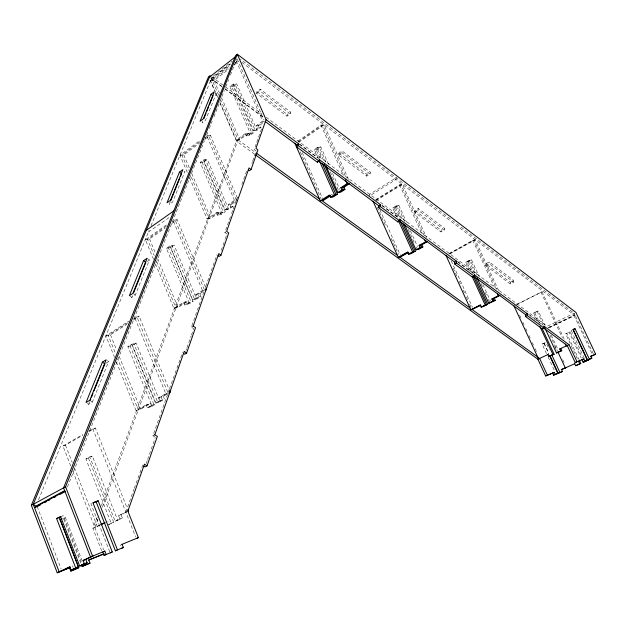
<?xml version="1.0" encoding="UTF-8"?>
<svg xmlns="http://www.w3.org/2000/svg" width="627" height="627" viewBox="0 0 627 627"><rect width="100%" height="100%" fill="white"/><g stroke="black" fill="none" stroke-linecap="round" stroke-linejoin="round"><path stroke-width="0.47" stroke-dasharray="3.13 2.35" d="M513.646 282.174L513.709 280.434L489.24 261.976L485.807 263.826L485.713 265.558L510.198 283.96L513.646 282.174L489.146 263.708L489.24 261.976M510.198 283.96L510.268 282.228L485.807 263.826M444.41 229.991L444.551 228.252L418.334 208.462L414.933 210.492L414.753 212.232L440.993 231.951L444.41 229.991L418.162 210.202L418.334 208.462M440.993 231.951L441.134 230.211L444.551 228.252M370.087 173.985L370.322 172.245L342.162 150.989L338.799 153.223L338.533 154.963L366.709 176.14L370.087 173.985L341.887 152.729L342.162 150.989M366.709 176.14L366.952 174.4L370.322 172.245M290.246 113.8L290.583 112.076L260.244 89.183L256.952 91.644L256.568 93.368L286.923 116.175L290.246 113.8L259.868 90.907L260.244 89.183M286.923 116.175L287.268 114.451L290.583 112.076M221.833 86.299L211.628 78.712L212.059 76.996L232.327 61.14M146.185 463.612L147.353 460.289M147.643 459.458L152.831 444.715M153.153 443.814L155.073 438.359M185.984 350.556L186.634 348.714M186.956 347.789L191.125 335.954M191.447 335.045L193.657 328.752L191.376 327.035L204.496 289.972L175.105 220.03L172.738 221.684M221.237 250.408L225.015 239.694M225.336 238.777L226.621 235.109M251.882 163.373L252.454 161.727M252.744 160.912L253.888 157.651M254.46 156.029L255.604 152.8M125.847 512.134L133.959 489.225M134.28 488.315L142.807 465.007M155.394 437.45L152.91 435.702L167.715 393.889M168.326 392.141L169.204 389.665L139.202 316.369L134.625 317.411L165.771 393.638L158.803 397.62L159.995 400.551L155.52 403.098L131.576 344.207L136.137 343.079L160.034 401.742L155.52 403.098M169.525 388.756L182.676 352.327M205.828 286.218L216.966 254.758M227.248 233.996L224.842 232.507L230.658 216.088M231.598 213.415L232.86 209.857M233.173 208.963L236.011 200.953M237.225 197.544L236.332 200.06L229.921 204.418L230.995 206.91L226.88 209.7L205.452 159.681L202.027 162.166L223.377 212.075L219.309 214.834L218.251 212.365L208.963 218.69L190.294 174.784M241.865 184.416L246.96 170.027M256.169 151.185L254.217 149.532L256.153 144.069M256.796 142.251L261.867 127.932M97.945 519.148L94.849 527.526L99.983 525.269M102.358 507.212L238.08 139.884L220.955 100.477M101.645 550.788L92.921 528.483L97.342 516.546M101.425 505.534L236.434 141.075L247.007 133.433L248.01 135.73L251.913 132.916L231.629 86.479L234.921 83.955L255.283 130.494L259.225 127.649L258.214 125.329L264.359 120.893L262.642 121.035L256.498 125.478L257.517 127.798L260.934 127.5L259.923 125.188L256.498 125.478M67.442 486.983L175.983 212.718M176.344 211.808L183.147 194.605M183.507 193.704L204.292 141.177M204.653 140.268L207.882 132.117M209.308 128.496L212.177 121.254M213.972 116.724L217.553 107.664M217.914 106.762L224.364 90.46M225.798 86.839L228.667 79.598M230.454 75.068L234.043 66.007M234.396 65.106L236.904 58.766M87.31 403.435L88.587 404.337L92.365 402.072L108.628 361.56L107.389 360.666M130.126 296.297L131.686 297.464L135.322 295.066L149.414 259.97L147.894 258.802M88.587 404.337L89.677 401.633M131.686 297.464L132.415 295.67M170.27 201.792L169.18 204.504L172.676 202.012L185.004 171.312L183.625 172.315M202.78 121.183L202.059 122.994L205.421 120.455L216.291 93.376L213.635 95.406M38.568 499.758L149.179 230.25M151.029 225.736L211.37 78.72L230.148 64.048M211.628 78.712L230.407 64.04M217.906 97.553L210.601 80.726L230.164 65.467M212.341 80.648L229.639 67.167M234.906 63.068L237.915 60.717L236.175 60.772L262.642 121.035M210.601 80.726L214.081 80.569L229.121 68.86M234.38 64.769L238.895 61.258M229.89 86.565L233.354 86.385L253.621 132.759L250.197 133.073L229.89 86.565L233.189 84.042L236.645 83.869L256.992 130.338L260.934 127.5M233.354 86.385L236.645 83.869M256.568 93.368L259.868 90.907M187.261 172.323L180.012 155.277L199.558 140.761M199.888 141.741L181.908 155.073L188.382 170.309M205.358 137.681L208.485 135.361L236.332 200.06L234.467 200.334L228.056 204.7L229.129 207.2L232.852 206.628L231.786 204.143L228.056 204.7M180.012 155.277L183.797 154.877L199.433 143.293M205.68 138.661L210.374 135.189L238.189 199.786M200.138 162.377L203.908 161.954L225.234 211.785L221.511 212.373L200.138 162.377L203.563 159.885L207.333 159.47L228.745 209.41L232.852 206.628M203.908 161.954L207.333 159.47M219.826 101.982L236.355 140.056L245.29 133.59L248.715 133.277L249.718 135.573L253.621 132.759M236.355 140.056L239.788 139.719L248.715 133.277M259.923 125.188L262.995 122.97M245.29 133.59L246.293 135.894L250.197 133.073M233.189 84.042L253.567 130.643L257.517 127.798M148.434 232.053L169.69 217.138M153.544 259.288L145.393 239.639L166.711 224.764M166.421 226.081L147.47 239.287L154.218 255.55M145.393 239.639L149.54 238.934L165.332 227.946M171.649 223.549L177.175 219.709L205.515 287.095M297.997 141.028L320.953 125.134L324.057 124.851L349.004 180.56M297.974 141.961L322.505 124.992L346.292 178.123M298.734 142.345L324.057 124.851M189.55 177.707L207.09 218.988L216.386 212.655L220.116 212.075L221.174 214.544L225.234 211.785M166.414 248.308L170.544 247.571L193.045 301.407L188.954 302.332L166.414 248.308L169.98 245.886L174.11 245.149L196.698 299.11L200.985 296.422L199.856 293.734L195.773 294.635L196.902 297.339L200.985 296.422M147.267 261.428L149.414 259.97M207.09 218.988L210.829 218.392L220.116 212.075M231.786 204.143L237.39 200.334M216.386 212.655L217.436 215.132L221.511 212.373M203.563 159.885L225.015 209.99L229.129 207.2M318.265 158.38L314.331 149.524L317.693 147.235L320.781 146.898L328.681 164.595M170.544 247.571L174.11 245.149M314.331 149.524L317.419 149.171L320.781 146.898M338.533 154.963L341.887 152.729M224.842 232.507L226.355 231.504M114.608 357.5L105.885 335.9L128.872 321.11M127.884 322.693L108.181 335.359L115.439 353.322M133.629 319.002L136.913 316.886L168.036 392.972L161.061 396.946L162.26 399.877L157.785 402.416L133.857 343.643L130.15 345.955L153.976 404.58L149.555 407.088L148.38 404.18L138.301 409.933L117.617 358.715M105.885 335.9L110.462 334.818L126.881 324.277M133.449 320.06L139.202 316.369M155.394 263.755L173.93 308.429L183.601 302.316L187.692 301.399L188.805 304.064L193.045 301.407M195.773 294.635L202.45 290.419L204.496 289.972L197.819 294.188L198.947 296.877L194.66 299.573L172.049 245.518L168.483 247.939L191.008 301.869L186.768 304.526L185.655 301.853L175.975 307.959L156.844 261.874M173.93 308.429L178.021 307.496L187.692 301.399M199.856 293.734L203.571 291.398M183.601 302.316L184.714 304.996L188.954 302.332M169.98 245.886L192.614 300.035L196.902 297.339M147.29 407.769L151.812 406.406L150.629 403.506L146.115 404.862L147.29 407.769L151.71 405.261L127.861 346.527L131.576 344.207M127.861 346.527L132.422 345.391L136.137 343.079M105.65 363.417L108.628 361.56M375.549 199.715L399.595 184.832L402.369 184.393L426.587 237.578M376.122 199.997L400.982 184.612L424.416 236.089M375.855 200.789L402.369 184.393M191.376 327.035L192.959 326.071M396.664 216.73L392.69 207.952L396.099 205.875L398.874 205.39L406.429 222.06M392.69 207.952L395.457 207.459L398.874 205.39M414.753 212.232L418.162 210.202M70.741 465.908L62.943 445.977L82.85 434.511M89.481 430.686L95.351 427.998L127.21 508.285M62.943 445.977L65.482 445.186L82.905 435.162M88.713 431.823L95.351 427.998M116.418 362.006L136.035 410.614L146.115 404.862M136.035 410.614L140.558 409.251L150.629 403.506M158.803 397.62L163.318 396.28L167.965 393.631M151.812 406.406L156.225 403.906L132.422 345.391M160.034 401.742L164.509 399.203L163.318 396.28M449.269 253.441L472.742 240.36L475.219 239.796L498.7 290.583M448.854 254.076L473.981 240.078L496.678 289.18M450.1 253.778L475.219 239.796M107.366 525.12L111.198 523.224L85.923 459.042L89.779 456.903L92.318 456.072L117.68 520.308L115.172 521.264L89.779 456.903M85.923 459.042L92.318 456.072M469.694 271.225L465.61 262.321L469.059 260.44L471.535 259.821L479.318 276.711M465.61 262.321L468.095 261.702L471.535 259.821M152.91 435.702L154.555 434.801M485.713 265.558L489.146 263.708M510.268 282.228L513.709 280.434M60.882 516.781L63.241 515.559L82.396 564.974M91.573 503.356L90.899 503.7L109.843 552.026M82.262 561.063L65.427 517.675L63.523 518.654L81.063 563.924M517.416 304.009L542.057 291.798L564.762 340.273M515.935 304.981L542.057 291.798M92.921 528.483L100.101 524.917M115.172 521.264L119.835 518.96L118.566 515.747L127.877 511.123M118.566 515.747L128.363 511.185M537.339 321.008L533.632 313.045L538.225 310.968L544.832 325.123M533.632 313.045L538.225 310.968M88.462 458.212L113.706 522.267L109.106 524.54L107.86 521.366M117.68 520.308L122.351 518.004L121.082 514.798M547.982 327.584L574.152 314.981L574.152 313.241L240.29 59.071M548.743 327.803L575.1 315.256L549.808 327.427M546.532 353.612L542.096 344.074L545.255 342.734M584.286 358.307L571.134 330.319L572.318 329.755M542.096 344.074L545.412 342.742M577.248 358.566L565.656 333.854L570.186 331.824L582.632 358.315M120.47 544.934L120.455 545.921M111.198 523.224L113.706 522.267M119.835 518.96L122.351 518.004M62.81 518.623L65.427 517.675M565.656 333.854L566.714 333.47L578.705 359.036M571.134 330.319L571.667 330.123M570.186 331.824L569.128 332.208L581.174 357.852M151.71 405.261L156.225 403.906M159.995 400.551L164.509 399.203M165.771 393.638L168.036 392.972M184.714 304.996L188.805 304.064M192.614 300.035L196.698 299.11M217.436 215.132L221.174 214.544M330.985 194.77L332.514 194.535M177.175 219.709L173.028 220.359L202.45 290.419M225.015 209.99L228.745 209.41M246.293 135.894L249.718 135.573M253.567 130.643L256.992 130.338M210.374 135.189L206.596 135.534L234.467 200.334M91.087 401.178L92.365 402.072M238.08 139.884L255.455 152.479M254.609 154.226L236.434 141.075L219.34 101.699M211.691 76.706L222.656 84.864M225.399 86.91L261.804 113.989M266.185 117.257L547.136 326.283L574.152 313.241L593.456 354.177M224.975 88.634L263.458 117.233M299.588 144.077L318.438 158.082M382.07 205.366L398.576 217.624M457.514 261.428L474.02 273.693M528.247 313.994L543.186 325.092M210.876 78.54L221.833 86.675M224.968 89.003L264.1 118.08M299.322 144.249L318.155 158.239M381.757 205.491L388.826 210.743M390.394 211.91L398.991 218.298M457.6 261.843L470.885 271.71M471.669 272.298L473.244 273.458M529.744 315.444L543.092 325.35M256.952 91.644L287.268 114.451M338.799 153.223L366.952 174.4M414.933 210.492L441.134 230.211M133.763 293.891L135.322 295.066M241.834 62.308L574.152 314.981M574.05 315.616L592.828 355.462M540.944 292.135L562.388 337.937M551.321 335.249L558.242 350.07M562.725 359.663L564.755 364.028M549.848 334.755L557.591 351.347M554.738 346.363L555.977 349.02M537.112 311.329L543.719 325.507M534.753 312.685L539.69 323.281M546.807 344.239L549.268 349.537M544.267 343.282L548.954 353.362M543.813 343.259L548.758 353.887M548.147 357.077L554.919 371.646M519.571 315.138L520.794 317.787M522.847 322.207L524.07 324.857M525.716 328.391L526.939 331.04M528.992 335.461L530.215 338.11M532.268 342.53L533.499 345.179M535.137 348.714L537.182 353.126M472.742 240.36L494.17 286.758M483.002 284.713L490.369 300.717M477.123 274.955L470.297 260.127L466.849 262.015L471.347 271.789M481.136 283.678L483.143 288.036M485.149 292.401L486.356 295.011M488.362 299.377L489.969 302.865M469.059 260.44L475.086 273.537M468.095 261.702L473.393 273.239M451.236 260.856L472.499 307.34M453.196 268.184L457.616 277.847M459.223 281.358L460.43 283.992M463.235 290.144L464.442 292.778M466.449 297.167L467.656 299.8M469.662 304.197L471.269 307.708M399.595 184.832L422.159 234.427M410.411 230.838L417.574 246.63M404.658 221.449L397.487 205.632L394.077 207.702L398.843 218.227M408.248 229.357L414.22 242.539M416.21 246.936L417.41 249.57M396.099 205.875L402.087 219.074M395.457 207.459L400.222 217.969M379.852 209.661L400.238 254.899M377.266 207.239L385.26 225.007M391.264 238.331L398.466 254.327M320.953 125.134L343.471 175.45M332.623 173.444L339.732 189.378M325.954 162.134L319.237 147.063L315.875 149.351L319.817 158.192M330.304 171.884L338.995 191.384M317.693 147.235L323.226 159.666M317.419 149.171L321.753 158.89M302.253 152.62L322.623 198.602M300.309 151.906L321.087 198.845M237.155 58.993L263.975 120.016M214.081 80.569L219.536 93.117M221.48 97.6L239.788 139.719M210.868 77.246L218.705 95.296M210.014 80.217L214.481 90.5M215.594 93.078L217.467 97.389M183.797 154.877L189.472 168.201M191.737 173.53L210.829 218.392M149.54 238.934L155.48 253.245M157.714 258.614L178.021 307.496M110.462 334.818L116.638 350.085M119.177 356.371L140.558 409.251M92.804 428.774L135.62 536.783M65.482 445.186L72.199 462.342M74.323 467.758L97.365 526.57M72.865 471.347L103.58 549.824M72.45 565.742L73.085 567.404M37.181 506.608L61.156 568.963M396.17 177.755L395.966 179.502L369.491 196.024L369.726 194.284L396.17 177.755"/><path stroke-width="0.94" d="M473.534 276.052L525.544 314.629L525.489 316.455L542.277 328.893L544.071 328.031L543.805 326.353M542.277 328.893L542.284 328.438M544.071 328.031L527.276 315.569L527.331 313.743L474.263 274.704M399.579 219.238L456.566 261.169L454.787 262.149L454.653 263.975L472.672 277.322L474.451 276.374L474.561 274.548M472.672 277.322L472.703 276.868M454.653 263.975L456.432 263.003L456.566 261.169M319.159 159.509L380.511 204.676L378.763 205.75L378.528 207.584L397.91 221.942L399.673 220.892L399.877 219.058M397.91 221.942L398.012 221.025M378.528 207.584L380.283 206.51L380.511 204.676M69.809 567.678L57.229 572.772L31.35 505.331L63.593 487.869L235.634 55.529L237.296 54.228L266.067 119.655L298.562 143.795L296.837 144.986L296.5 146.812L317.403 162.299L319.143 161.139L319.449 159.313M317.403 162.299L317.56 161.39M296.5 146.812L298.225 145.621L298.562 143.795M143.74 466.057L145.009 466.935L147.016 465.885L157.369 436.376L154.555 434.801M183.523 353.385L184.683 354.247L186.595 353.111L195.553 327.607L192.959 326.071M218.039 255.604L219.113 256.451L220.947 255.267L228.761 232.993L226.653 231.308L249.037 167.903L251.027 169.564L249.264 170.787L248.276 169.956M251.027 169.564L257.909 149.955L255.957 148.309L266.067 119.655M147.016 465.885L144.469 464.129L127.877 511.123L138.395 537.621L136.341 538.593M154.885 434.629L184.267 351.379L186.595 353.111M193.273 325.875L218.799 253.567L220.947 255.267M104.819 551.086L102.765 552.058L104.074 555.404L106.135 554.433L104.819 551.086L90.484 556.988L63.593 487.869L65.576 486.795L237.296 54.228L575.907 312.395L595.65 354.239L590.658 356.504M90.037 400.739L90.758 398.937M91.487 397.142L92.937 393.544M94.026 390.848L104.905 363.879L102.428 362.1L86.024 402.542L89.802 400.277L106.151 359.773L102.428 362.1M133.504 292.974L145.832 262.407L143.559 260.66L129.342 295.709L132.979 293.303L147.141 258.214L143.559 260.66M170.638 200.891L179.737 178.334M180.458 176.532L181.556 173.82L179.455 172.119L182.896 169.603L170.513 200.287L167.017 202.787L179.455 172.119M203.877 118.479L206.056 113.064M206.785 111.261L208.603 106.747M209.332 104.944L212.976 95.915L211.025 94.262L214.34 91.707L203.414 118.777L200.052 121.317L211.025 94.262M70.561 567.263L59.173 571.848L33.239 504.312L210.123 75.538L208.525 76.792L31.35 505.331M209.473 77.105L235 57.104M146.256 230.352L173.773 210.962M294.831 143.215L320.334 200.859L329.449 195.013L330.445 197.246L333.501 196.768L337.483 194.221L324.112 164.188M340.876 187.677L343.933 187.222L344.936 189.464L341.887 189.934L340.876 187.677L347.146 183.664L348.675 183.437L342.413 187.449L343.416 189.699L339.387 192.27M330.225 195.263L321.87 200.616L397.408 255.354M330.233 195.992L323.407 200.366L320.334 200.859M343.933 187.222L349.411 183.711M330.445 197.246L334.426 194.699L337.483 194.221M325.993 165.881L337.859 192.505L341.887 189.934M331.973 197.003L335.962 194.464L322.176 163.498M344.936 189.464L340.916 192.034L337.859 192.505M205.053 290.466L206.542 289.525L205.86 287.911M373.065 201.259L398.286 257.305L407.534 251.999L408.514 254.178L411.257 253.551L415.293 251.247L402.597 223.22M419.126 245.353L421.853 244.757L422.849 246.936L420.121 247.547L419.126 245.353L426.838 241.419L420.49 245.055L421.485 247.242L417.41 249.57M408.067 252.172L399.665 256.992L469.976 307.943M408.592 252.344L401.037 256.678L398.286 257.305M421.853 244.757L427.41 241.575M408.514 254.178L412.558 251.866L415.293 251.247M404.478 224.356L416.038 249.875L420.121 247.547M409.886 253.864L413.93 251.552L400.034 220.861M422.849 246.936L418.773 249.264L416.038 249.875M168.741 393.192L170.293 392.306L169.564 390.543M64.675 490.62L35.974 506.091L33.239 504.312M64.879 491.184L34.477 507.549L37.181 506.608M38.028 506.154L40.559 504.79M44.783 502.517L46.476 501.608M48.161 500.699L49.854 499.79M54.079 497.517L55.764 496.615M59.988 494.342L65.059 491.615M57.229 572.772L69.769 566.824L71.047 570.147L75.702 567.952L56.61 518.576L60.537 516.538L79.715 566.063L87.114 562.756L85.805 559.402L93.164 555.906M56.61 518.576L60.882 516.781M96.143 501.812L98.157 500.769L117.461 549.855L115.407 550.819L96.143 501.812L93.266 502.846M445.915 255.307L470.838 309.832L480.18 305.02L481.144 307.136L487.681 304.299L474.623 275.904M491.881 298.985L494.327 298.264L495.299 300.388L492.861 301.117L491.881 298.985L499.507 295.325L493.104 298.624L494.084 300.748L489.969 302.865M480.556 305.09L472.068 309.464L538.985 357.954M480.94 305.161L470.838 309.832M494.327 298.264L499.923 295.38M481.144 307.136L487.681 304.299M477.092 277.902L488.746 303.233L492.861 301.117M482.375 306.76L486.458 304.667L473.385 276.233M495.299 300.388L488.746 303.233M100.971 524.486L104.474 522.753M100.861 524.838L105.234 522.667M525.544 314.629L527.331 313.743M525.489 316.455L527.276 315.569M79.715 566.063L84.433 563.838L83.125 560.475L92.537 556.008L65.576 486.795M63.366 570.045L69.973 566.918M587.593 360.008L589.388 359.2L575.037 328.705L573.266 329.543L587.593 360.008L591.825 358.213L590.563 356.293M121.842 544.283L123.48 547.426L121.426 548.39M59.314 517.596L78.375 566.871L71.047 570.147M69.487 567.835L70.749 571.095L78.814 567.694L60.192 519.579L61.94 518.944M78.814 567.694L70.749 571.095M110.203 552.928L112.257 551.956L92.914 502.658L98.157 500.769M81.392 564.786L82.059 566.502L90.029 563.148L88.775 559.927L104.074 553.759M90.029 563.148L82.059 566.502M255.393 154.798L537.911 359.24L548.178 354.451M559.707 348.98L560.804 348.565L561.768 350.634L560.671 351.049L559.707 348.98L569.034 344.732L576.997 361.716L575.194 362.539L567.247 345.563L543.1 327.655M547.935 354.467L548.891 356.528L554.096 354.2L542.159 328.579M544.957 328.164L556.533 352.977L560.671 351.049M554.096 354.2L548.891 356.528M561.768 350.634L556.533 352.977M537.911 359.24L545.655 375.957L554.362 372.36L555.31 374.397L557.826 373.378L549.581 355.658M545.655 375.957L554.362 372.36M582.044 359.788L583.839 358.973L584.811 361.042L583.016 361.857L587.28 360.047L572.906 329.473L575.037 328.705M561.22 369.609L566.385 367.516M574.888 363.66L561.737 369.475M552.622 373.151L553.57 375.181L555.31 374.397M557.826 373.378L553.57 375.181M550.169 355.964L558.234 373.292L562.45 371.498L561.51 369.475M585.485 360.862L587.28 360.047M562.45 371.498L558.234 373.292M591.825 358.213L590.038 359.02L589.795 358.511M574.693 363.691L575.641 365.713L580.774 363.441L579.113 359.914M583.243 362.273L588.408 359.984L583.243 362.273L582.005 359.616M580.774 363.441L575.641 365.713M75.702 567.952L78.375 566.871M88.564 560.146L103.024 554.315M104.074 555.404L112.257 551.956M115.407 550.819L123.48 547.426M84.433 563.838L87.114 562.756M121.865 544.393L138.395 537.621M575.194 362.539L583.839 358.973M590.861 356.16L595.65 354.239M83.125 560.475L85.805 559.402M567.247 345.563L566.15 345.979L565.28 344.105M59.855 519.995L61.43 519.422M205.178 289.823L206.542 289.525M256.247 153.051L319.449 198.853M298.225 145.621L319.143 161.139M380.283 206.51L399.673 220.892M456.432 263.003L474.451 276.374M265.103 121.442L296.837 144.986M318.5 161.053L378.763 205.75M398.882 220.673L454.787 262.149M544.103 326.205L569.034 344.732M586.417 358.378L587.374 360.407M578.486 361.215L579.724 363.864M557.999 352.217L565.335 367.939M539.816 326.314L552.998 354.616M551.736 354.835L559.966 372.509M547.395 375.165L539.643 358.432L538.53 358.848L513.928 305.772M497.407 293.757L498.293 295.678M472.147 276.562L485.227 305.035M424.581 239.741L425.474 241.716M398.647 221.127L412.558 251.866M345.446 179.863L347.146 183.664M319.449 161.037L334.426 194.699M127.783 509.735L128.363 511.185M83.313 563.775L84.01 565.585"/></g></svg>
